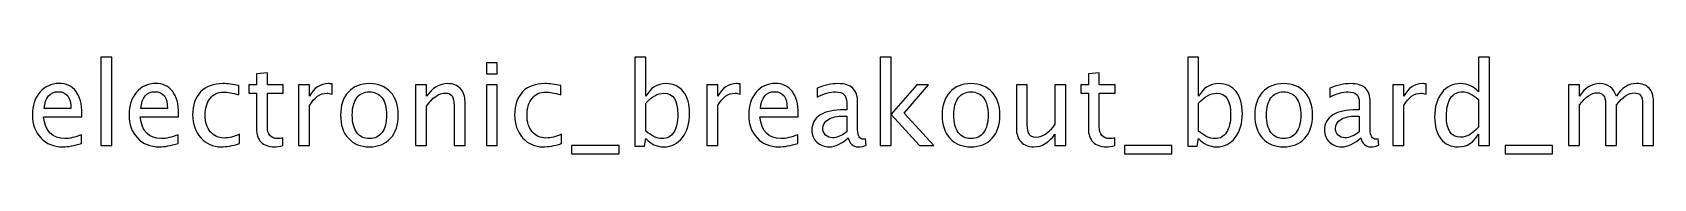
# Model space of a CAD drawing. Header units: centimetres. Extents: x -55 to 43, y -73 to 74.
# Drawn here: x -35.89 to -17.86, y 2.55 to 3.62 of the extents above; entities that cross this region are included whole.
import ezdxf

# ---------------------------------------------------------------- set-up
doc = ezdxf.new("R2010")
doc.units = ezdxf.units.CM
doc.header["$MEASUREMENT"] = 0
doc.layers.add('Layer 1', color=7, linetype='Continuous')

msp = doc.modelspace()

# ---------------------------------------------------------------- linework, layer by layer
at = {"layer": 'Layer 1'}
for points, knots in [([(-35.13189, 2.63997), (-35.13189, 2.63997), (-35.13189, 3.61914), (-35.13189, 3.61914), (-35.13189, 3.61914), (-35.13189, 3.61914), (-35.00997, 3.61914), (-35.00997, 3.61914), (-35.00997, 3.61914), (-35.00997, 3.61914), (-35.00997, 2.63997), (-35.00997, 2.63997), (-35.00997, 2.63997), (-35.00997, 2.63997), (-35.13189, 2.63997), (-35.13189, 2.63997)], [0, 0, 0, 0, 0.2, 0.2, 0.2, 0.2, 0.4, 0.4, 0.4, 0.4, 0.6, 0.6, 0.6, 0.6, 1, 1, 1, 1]), ([(-29.19126, 2.63235), (-29.19126, 2.63235), (-29.19126, 3.61914), (-29.19126, 3.61914), (-29.19126, 3.61914), (-29.19126, 3.61914), (-29.06934, 3.61914), (-29.06934, 3.61914), (-29.06934, 3.61914), (-29.06934, 3.61914), (-29.06934, 3.18586), (-29.06934, 3.18586), (-29.06934, 3.18586), (-29.01939, 3.28005), (-28.94424, 3.32704), (-28.84413, 3.32704), (-28.84413, 3.32704), (-28.76306, 3.32704), (-28.69935, 3.29762), (-28.65278, 3.23856), (-28.65278, 3.23856), (-28.60621, 3.17951), (-28.58293, 3.09886), (-28.58293, 2.99663), (-28.58293, 2.99663), (-28.58293, 2.88529), (-28.60939, 2.79533), (-28.66209, 2.72718), (-28.66209, 2.72718), (-28.7148, 2.65881), (-28.78422, 2.62473), (-28.87016, 2.62473), (-28.87016, 2.62473), (-28.94996, 2.62473), (-29.01642, 2.65521), (-29.06934, 2.71638), (-29.06934, 2.71638), (-29.06934, 2.71638), (-29.08416, 2.63235), (-29.08416, 2.63235), (-29.08416, 2.63235), (-29.08416, 2.63235), (-29.19126, 2.63235), (-29.19126, 2.63235)], [0, 0, 0, 0, 0.08333333, 0.08333333, 0.08333333, 0.08333333, 0.16666667, 0.16666667, 0.16666667, 0.16666667, 0.25, 0.25, 0.25, 0.25, 0.33333333, 0.33333333, 0.33333333, 0.33333333, 0.41666667, 0.41666667, 0.41666667, 0.41666667, 0.5, 0.5, 0.5, 0.5, 0.58333333, 0.58333333, 0.58333333, 0.58333333, 0.66666667, 0.66666667, 0.66666667, 0.66666667, 0.75, 0.75, 0.75, 0.75, 0.83333333, 0.83333333, 0.83333333, 0.83333333, 1, 1, 1, 1]), ([(-26.46352, 2.63997), (-26.46352, 2.63997), (-26.46352, 3.61914), (-26.46352, 3.61914), (-26.46352, 3.61914), (-26.46352, 3.61914), (-26.3416, 3.61914), (-26.3416, 3.61914), (-26.3416, 3.61914), (-26.3416, 3.61914), (-26.3416, 2.98647), (-26.3416, 2.98647), (-26.3416, 2.98647), (-26.3416, 2.98647), (-26.05585, 3.31307), (-26.05585, 3.31307), (-26.05585, 3.31307), (-26.05585, 3.31307), (-25.92419, 3.31307), (-25.92419, 3.31307), (-25.92419, 3.31307), (-25.92419, 3.31307), (-26.19724, 2.99896), (-26.19724, 2.99896), (-26.19724, 2.99896), (-26.19724, 2.99896), (-25.86704, 2.63997), (-25.86704, 2.63997), (-25.86704, 2.63997), (-25.86704, 2.63997), (-26.0241, 2.63997), (-26.0241, 2.63997), (-26.0241, 2.63997), (-26.0241, 2.63997), (-26.3416, 2.9852), (-26.3416, 2.9852), (-26.3416, 2.9852), (-26.3416, 2.9852), (-26.3416, 2.63997), (-26.3416, 2.63997), (-26.3416, 2.63997), (-26.3416, 2.63997), (-26.46352, 2.63997), (-26.46352, 2.63997)], [0, 0, 0, 0, 0.08333333, 0.08333333, 0.08333333, 0.08333333, 0.16666667, 0.16666667, 0.16666667, 0.16666667, 0.25, 0.25, 0.25, 0.25, 0.33333333, 0.33333333, 0.33333333, 0.33333333, 0.41666667, 0.41666667, 0.41666667, 0.41666667, 0.5, 0.5, 0.5, 0.5, 0.58333333, 0.58333333, 0.58333333, 0.58333333, 0.66666667, 0.66666667, 0.66666667, 0.66666667, 0.75, 0.75, 0.75, 0.75, 0.83333333, 0.83333333, 0.83333333, 0.83333333, 1, 1, 1, 1]), ([(-23.04277, 2.63235), (-23.04277, 2.63235), (-23.04277, 3.61914), (-23.04277, 3.61914), (-23.04277, 3.61914), (-23.04277, 3.61914), (-22.92085, 3.61914), (-22.92085, 3.61914), (-22.92085, 3.61914), (-22.92085, 3.61914), (-22.92085, 3.18586), (-22.92085, 3.18586), (-22.92085, 3.18586), (-22.8709, 3.28005), (-22.79575, 3.32704), (-22.69564, 3.32704), (-22.69564, 3.32704), (-22.61457, 3.32704), (-22.55086, 3.29762), (-22.50429, 3.23856), (-22.50429, 3.23856), (-22.45772, 3.17951), (-22.43444, 3.09886), (-22.43444, 2.99663), (-22.43444, 2.99663), (-22.43444, 2.88529), (-22.4609, 2.79533), (-22.5136, 2.72718), (-22.5136, 2.72718), (-22.56631, 2.65881), (-22.63573, 2.62473), (-22.72167, 2.62473), (-22.72167, 2.62473), (-22.80147, 2.62473), (-22.86793, 2.65521), (-22.92085, 2.71638), (-22.92085, 2.71638), (-22.92085, 2.71638), (-22.93567, 2.63235), (-22.93567, 2.63235), (-22.93567, 2.63235), (-22.93567, 2.63235), (-23.04277, 2.63235), (-23.04277, 2.63235)], [0, 0, 0, 0, 0.08333333, 0.08333333, 0.08333333, 0.08333333, 0.16666667, 0.16666667, 0.16666667, 0.16666667, 0.25, 0.25, 0.25, 0.25, 0.33333333, 0.33333333, 0.33333333, 0.33333333, 0.41666667, 0.41666667, 0.41666667, 0.41666667, 0.5, 0.5, 0.5, 0.5, 0.58333333, 0.58333333, 0.58333333, 0.58333333, 0.66666667, 0.66666667, 0.66666667, 0.66666667, 0.75, 0.75, 0.75, 0.75, 0.83333333, 0.83333333, 0.83333333, 0.83333333, 1, 1, 1, 1]), ([(-19.80936, 2.63997), (-19.80936, 2.63997), (-19.80936, 2.76634), (-19.80936, 2.76634), (-19.80936, 2.76634), (-19.8591, 2.67193), (-19.93403, 2.62473), (-20.03415, 2.62473), (-20.03415, 2.62473), (-20.11543, 2.62473), (-20.17935, 2.65415), (-20.22592, 2.71321), (-20.22592, 2.71321), (-20.27249, 2.77226), (-20.29577, 2.85291), (-20.29577, 2.95514), (-20.29577, 2.95514), (-20.29577, 3.0669), (-20.26931, 3.15686), (-20.21661, 3.22502), (-20.21661, 3.22502), (-20.16369, 3.29296), (-20.09426, 3.32704), (-20.00811, 3.32704), (-20.00811, 3.32704), (-19.92832, 3.32704), (-19.86185, 3.29656), (-19.80936, 3.23539), (-19.80936, 3.23539), (-19.80936, 3.23539), (-19.80936, 3.61914), (-19.80936, 3.61914), (-19.80936, 3.61914), (-19.80936, 3.61914), (-19.68744, 3.61914), (-19.68744, 3.61914), (-19.68744, 3.61914), (-19.68744, 3.61914), (-19.68744, 2.63997), (-19.68744, 2.63997), (-19.68744, 2.63997), (-19.68744, 2.63997), (-19.80936, 2.63997), (-19.80936, 2.63997)], [0, 0, 0, 0, 0.08333333, 0.08333333, 0.08333333, 0.08333333, 0.16666667, 0.16666667, 0.16666667, 0.16666667, 0.25, 0.25, 0.25, 0.25, 0.33333333, 0.33333333, 0.33333333, 0.33333333, 0.41666667, 0.41666667, 0.41666667, 0.41666667, 0.5, 0.5, 0.5, 0.5, 0.58333333, 0.58333333, 0.58333333, 0.58333333, 0.66666667, 0.66666667, 0.66666667, 0.66666667, 0.75, 0.75, 0.75, 0.75, 0.83333333, 0.83333333, 0.83333333, 0.83333333, 1, 1, 1, 1]), ([(-33.10582, 2.64018), (-33.1435, 2.62981), (-33.1763, 2.62473), (-33.20403, 2.62473), (-33.20403, 2.62473), (-33.26626, 2.62473), (-33.31473, 2.64251), (-33.34945, 2.67807), (-33.34945, 2.67807), (-33.38437, 2.71363), (-33.40173, 2.76295), (-33.40173, 2.82624), (-33.40173, 2.82624), (-33.40173, 2.82624), (-33.40173, 3.22163), (-33.40173, 3.22163), (-33.40173, 3.22163), (-33.40173, 3.22163), (-33.48597, 3.22163), (-33.48597, 3.22163), (-33.48597, 3.22163), (-33.48597, 3.22163), (-33.48597, 3.31307), (-33.48597, 3.31307), (-33.48597, 3.31307), (-33.48597, 3.31307), (-33.40173, 3.31307), (-33.40173, 3.31307), (-33.40173, 3.31307), (-33.40173, 3.31307), (-33.40173, 3.43478), (-33.40173, 3.43478), (-33.40173, 3.43478), (-33.40173, 3.43478), (-33.27981, 3.44642), (-33.27981, 3.44642), (-33.27981, 3.44642), (-33.27981, 3.44642), (-33.27981, 3.31307), (-33.27981, 3.31307), (-33.27981, 3.31307), (-33.27981, 3.31307), (-33.10328, 3.31307), (-33.10328, 3.31307), (-33.10328, 3.31307), (-33.10328, 3.31307), (-33.10328, 3.22163), (-33.10328, 3.22163), (-33.10328, 3.22163), (-33.10328, 3.22163), (-33.27981, 3.22163), (-33.27981, 3.22163), (-33.27981, 3.22163), (-33.27981, 3.22163), (-33.27981, 2.84825), (-33.27981, 2.84825), (-33.27981, 2.84825), (-33.27981, 2.7602), (-33.2415, 2.71617), (-33.16509, 2.71617), (-33.16509, 2.71617), (-33.14879, 2.71617), (-33.1291, 2.71892), (-33.10582, 2.72421), (-33.10582, 2.72421), (-33.10582, 2.72421), (-33.10582, 2.64018), (-33.10582, 2.64018)], [0, 0, 0, 0, 0.05555556, 0.05555556, 0.05555556, 0.05555556, 0.11111111, 0.11111111, 0.11111111, 0.11111111, 0.16666667, 0.16666667, 0.16666667, 0.16666667, 0.22222222, 0.22222222, 0.22222222, 0.22222222, 0.27777778, 0.27777778, 0.27777778, 0.27777778, 0.33333333, 0.33333333, 0.33333333, 0.33333333, 0.38888889, 0.38888889, 0.38888889, 0.38888889, 0.44444444, 0.44444444, 0.44444444, 0.44444444, 0.5, 0.5, 0.5, 0.5, 0.55555556, 0.55555556, 0.55555556, 0.55555556, 0.61111111, 0.61111111, 0.61111111, 0.61111111, 0.66666667, 0.66666667, 0.66666667, 0.66666667, 0.72222222, 0.72222222, 0.72222222, 0.72222222, 0.77777778, 0.77777778, 0.77777778, 0.77777778, 0.83333333, 0.83333333, 0.83333333, 0.83333333, 0.88888889, 0.88888889, 0.88888889, 0.88888889, 1, 1, 1, 1]), ([(-30.84374, 3.43626), (-30.84374, 3.43626), (-30.84374, 3.55818), (-30.84374, 3.55818), (-30.84374, 3.55818), (-30.84374, 3.55818), (-30.72182, 3.55818), (-30.72182, 3.55818), (-30.72182, 3.55818), (-30.72182, 3.55818), (-30.72182, 3.43626), (-30.72182, 3.43626), (-30.72182, 3.43626), (-30.72182, 3.43626), (-30.84374, 3.43626), (-30.84374, 3.43626)], [0, 0, 0, 0, 0.2, 0.2, 0.2, 0.2, 0.4, 0.4, 0.4, 0.4, 0.6, 0.6, 0.6, 0.6, 1, 1, 1, 1]), ([(-23.85176, 2.64018), (-23.88944, 2.62981), (-23.92224, 2.62473), (-23.94997, 2.62473), (-23.94997, 2.62473), (-24.0122, 2.62473), (-24.06067, 2.64251), (-24.09539, 2.67807), (-24.09539, 2.67807), (-24.13031, 2.71363), (-24.14767, 2.76295), (-24.14767, 2.82624), (-24.14767, 2.82624), (-24.14767, 2.82624), (-24.14767, 3.22163), (-24.14767, 3.22163), (-24.14767, 3.22163), (-24.14767, 3.22163), (-24.23191, 3.22163), (-24.23191, 3.22163), (-24.23191, 3.22163), (-24.23191, 3.22163), (-24.23191, 3.31307), (-24.23191, 3.31307), (-24.23191, 3.31307), (-24.23191, 3.31307), (-24.14767, 3.31307), (-24.14767, 3.31307), (-24.14767, 3.31307), (-24.14767, 3.31307), (-24.14767, 3.43478), (-24.14767, 3.43478), (-24.14767, 3.43478), (-24.14767, 3.43478), (-24.02575, 3.44642), (-24.02575, 3.44642), (-24.02575, 3.44642), (-24.02575, 3.44642), (-24.02575, 3.31307), (-24.02575, 3.31307), (-24.02575, 3.31307), (-24.02575, 3.31307), (-23.84922, 3.31307), (-23.84922, 3.31307), (-23.84922, 3.31307), (-23.84922, 3.31307), (-23.84922, 3.22163), (-23.84922, 3.22163), (-23.84922, 3.22163), (-23.84922, 3.22163), (-24.02575, 3.22163), (-24.02575, 3.22163), (-24.02575, 3.22163), (-24.02575, 3.22163), (-24.02575, 2.84825), (-24.02575, 2.84825), (-24.02575, 2.84825), (-24.02575, 2.7602), (-23.98744, 2.71617), (-23.91103, 2.71617), (-23.91103, 2.71617), (-23.89473, 2.71617), (-23.87504, 2.71892), (-23.85176, 2.72421), (-23.85176, 2.72421), (-23.85176, 2.72421), (-23.85176, 2.64018), (-23.85176, 2.64018)], [0, 0, 0, 0, 0.05555556, 0.05555556, 0.05555556, 0.05555556, 0.11111111, 0.11111111, 0.11111111, 0.11111111, 0.16666667, 0.16666667, 0.16666667, 0.16666667, 0.22222222, 0.22222222, 0.22222222, 0.22222222, 0.27777778, 0.27777778, 0.27777778, 0.27777778, 0.33333333, 0.33333333, 0.33333333, 0.33333333, 0.38888889, 0.38888889, 0.38888889, 0.38888889, 0.44444444, 0.44444444, 0.44444444, 0.44444444, 0.5, 0.5, 0.5, 0.5, 0.55555556, 0.55555556, 0.55555556, 0.55555556, 0.61111111, 0.61111111, 0.61111111, 0.61111111, 0.66666667, 0.66666667, 0.66666667, 0.66666667, 0.72222222, 0.72222222, 0.72222222, 0.72222222, 0.77777778, 0.77777778, 0.77777778, 0.77777778, 0.83333333, 0.83333333, 0.83333333, 0.83333333, 0.88888889, 0.88888889, 0.88888889, 0.88888889, 1, 1, 1, 1]), ([(-35.34546, 2.66156), (-35.42737, 2.63701), (-35.49744, 2.62473), (-35.55586, 2.62473), (-35.55586, 2.62473), (-35.65555, 2.62473), (-35.73662, 2.65775), (-35.79906, 2.72358), (-35.79906, 2.72358), (-35.8615, 2.78941), (-35.89283, 2.87471), (-35.89283, 2.9797), (-35.89283, 2.9797), (-35.89283, 3.08151), (-35.86531, 3.16512), (-35.81007, 3.23052), (-35.81007, 3.23052), (-35.75482, 3.29571), (-35.68413, 3.32831), (-35.59798, 3.32831), (-35.59798, 3.32831), (-35.51649, 3.32831), (-35.45341, 3.29931), (-35.40896, 3.24132), (-35.40896, 3.24132), (-35.36451, 3.18332), (-35.34228, 3.10119), (-35.34228, 2.99472), (-35.34228, 2.99472), (-35.34228, 2.99472), (-35.34292, 2.95747), (-35.34292, 2.95747), (-35.34292, 2.95747), (-35.34292, 2.95747), (-35.76837, 2.95747), (-35.76837, 2.95747), (-35.76837, 2.95747), (-35.75059, 2.7966), (-35.67206, 2.71617), (-35.533, 2.71617), (-35.533, 2.71617), (-35.48198, 2.71617), (-35.41954, 2.73056), (-35.34546, 2.75935), (-35.34546, 2.75935), (-35.34546, 2.75935), (-35.34546, 2.66156), (-35.34546, 2.66156)], [0, 0, 0, 0, 0.07692308, 0.07692308, 0.07692308, 0.07692308, 0.15384615, 0.15384615, 0.15384615, 0.15384615, 0.23076923, 0.23076923, 0.23076923, 0.23076923, 0.30769231, 0.30769231, 0.30769231, 0.30769231, 0.38461538, 0.38461538, 0.38461538, 0.38461538, 0.46153846, 0.46153846, 0.46153846, 0.46153846, 0.53846154, 0.53846154, 0.53846154, 0.53846154, 0.61538462, 0.61538462, 0.61538462, 0.61538462, 0.69230769, 0.69230769, 0.69230769, 0.69230769, 0.76923077, 0.76923077, 0.76923077, 0.76923077, 0.84615385, 0.84615385, 0.84615385, 0.84615385, 1, 1, 1, 1]), ([(-34.27083, 2.66156), (-34.35274, 2.63701), (-34.42281, 2.62473), (-34.48123, 2.62473), (-34.48123, 2.62473), (-34.58092, 2.62473), (-34.66199, 2.65775), (-34.72443, 2.72358), (-34.72443, 2.72358), (-34.78687, 2.78941), (-34.8182, 2.87471), (-34.8182, 2.9797), (-34.8182, 2.9797), (-34.8182, 3.08151), (-34.79068, 3.16512), (-34.73544, 3.23052), (-34.73544, 3.23052), (-34.68019, 3.29571), (-34.6095, 3.32831), (-34.52335, 3.32831), (-34.52335, 3.32831), (-34.44186, 3.32831), (-34.37878, 3.29931), (-34.33433, 3.24132), (-34.33433, 3.24132), (-34.28988, 3.18332), (-34.26765, 3.10119), (-34.26765, 2.99472), (-34.26765, 2.99472), (-34.26765, 2.99472), (-34.26829, 2.95747), (-34.26829, 2.95747), (-34.26829, 2.95747), (-34.26829, 2.95747), (-34.69374, 2.95747), (-34.69374, 2.95747), (-34.69374, 2.95747), (-34.67596, 2.7966), (-34.59743, 2.71617), (-34.45837, 2.71617), (-34.45837, 2.71617), (-34.40735, 2.71617), (-34.34491, 2.73056), (-34.27083, 2.75935), (-34.27083, 2.75935), (-34.27083, 2.75935), (-34.27083, 2.66156), (-34.27083, 2.66156)], [0, 0, 0, 0, 0.07692308, 0.07692308, 0.07692308, 0.07692308, 0.15384615, 0.15384615, 0.15384615, 0.15384615, 0.23076923, 0.23076923, 0.23076923, 0.23076923, 0.30769231, 0.30769231, 0.30769231, 0.30769231, 0.38461538, 0.38461538, 0.38461538, 0.38461538, 0.46153846, 0.46153846, 0.46153846, 0.46153846, 0.53846154, 0.53846154, 0.53846154, 0.53846154, 0.61538462, 0.61538462, 0.61538462, 0.61538462, 0.69230769, 0.69230769, 0.69230769, 0.69230769, 0.76923077, 0.76923077, 0.76923077, 0.76923077, 0.84615385, 0.84615385, 0.84615385, 0.84615385, 1, 1, 1, 1]), ([(-33.5899, 2.66029), (-33.66885, 2.63658), (-33.73701, 2.62473), (-33.79437, 2.62473), (-33.79437, 2.62473), (-33.88539, 2.62473), (-33.96074, 2.65839), (-34.02064, 2.72548), (-34.02064, 2.72548), (-34.08054, 2.79279), (-34.1106, 2.87767), (-34.1106, 2.97991), (-34.1106, 2.97991), (-34.1106, 3.08913), (-34.08097, 3.17443), (-34.0217, 3.23539), (-34.0217, 3.23539), (-33.96243, 3.29656), (-33.87967, 3.32704), (-33.77341, 3.32704), (-33.77341, 3.32704), (-33.72113, 3.32704), (-33.66229, 3.31984), (-33.59752, 3.30545), (-33.59752, 3.30545), (-33.59752, 3.30545), (-33.59752, 3.20258), (-33.59752, 3.20258), (-33.59752, 3.20258), (-33.66631, 3.2229), (-33.7224, 3.23306), (-33.76558, 3.23306), (-33.76558, 3.23306), (-33.82824, 3.23306), (-33.8784, 3.20957), (-33.91587, 3.16279), (-33.91587, 3.16279), (-33.95333, 3.11601), (-33.97217, 3.05357), (-33.97217, 2.97567), (-33.97217, 2.97567), (-33.97217, 2.90011), (-33.9527, 2.83915), (-33.91396, 2.79237), (-33.91396, 2.79237), (-33.87523, 2.7458), (-33.82464, 2.72252), (-33.76177, 2.72252), (-33.76177, 2.72252), (-33.7061, 2.72252), (-33.64895, 2.73691), (-33.5899, 2.7657), (-33.5899, 2.7657), (-33.5899, 2.7657), (-33.5899, 2.66029), (-33.5899, 2.66029)], [0, 0, 0, 0, 0.06666667, 0.06666667, 0.06666667, 0.06666667, 0.13333333, 0.13333333, 0.13333333, 0.13333333, 0.2, 0.2, 0.2, 0.2, 0.26666667, 0.26666667, 0.26666667, 0.26666667, 0.33333333, 0.33333333, 0.33333333, 0.33333333, 0.4, 0.4, 0.4, 0.4, 0.46666667, 0.46666667, 0.46666667, 0.46666667, 0.53333333, 0.53333333, 0.53333333, 0.53333333, 0.6, 0.6, 0.6, 0.6, 0.66666667, 0.66666667, 0.66666667, 0.66666667, 0.73333333, 0.73333333, 0.73333333, 0.73333333, 0.8, 0.8, 0.8, 0.8, 0.86666667, 0.86666667, 0.86666667, 0.86666667, 1, 1, 1, 1]), ([(-32.93183, 2.63997), (-32.93183, 2.63997), (-32.93183, 3.31307), (-32.93183, 3.31307), (-32.93183, 3.31307), (-32.93183, 3.31307), (-32.80991, 3.31307), (-32.80991, 3.31307), (-32.80991, 3.31307), (-32.80991, 3.31307), (-32.80991, 3.18586), (-32.80991, 3.18586), (-32.80991, 3.18586), (-32.76144, 3.28005), (-32.69116, 3.32704), (-32.59888, 3.32704), (-32.59888, 3.32704), (-32.58639, 3.32704), (-32.57327, 3.32598), (-32.55972, 3.32387), (-32.55972, 3.32387), (-32.55972, 3.32387), (-32.55972, 3.20978), (-32.55972, 3.20978), (-32.55972, 3.20978), (-32.58089, 3.21676), (-32.59951, 3.22036), (-32.6156, 3.22036), (-32.6156, 3.22036), (-32.69307, 3.22036), (-32.75784, 3.17464), (-32.80991, 3.08299), (-32.80991, 3.08299), (-32.80991, 3.08299), (-32.80991, 2.63997), (-32.80991, 2.63997), (-32.80991, 2.63997), (-32.80991, 2.63997), (-32.93183, 2.63997), (-32.93183, 2.63997)], [0, 0, 0, 0, 0.09090909, 0.09090909, 0.09090909, 0.09090909, 0.18181818, 0.18181818, 0.18181818, 0.18181818, 0.27272727, 0.27272727, 0.27272727, 0.27272727, 0.36363636, 0.36363636, 0.36363636, 0.36363636, 0.45454545, 0.45454545, 0.45454545, 0.45454545, 0.54545455, 0.54545455, 0.54545455, 0.54545455, 0.63636364, 0.63636364, 0.63636364, 0.63636364, 0.72727273, 0.72727273, 0.72727273, 0.72727273, 0.81818182, 0.81818182, 0.81818182, 0.81818182, 1, 1, 1, 1]), ([(-32.14422, 2.62473), (-32.24307, 2.62473), (-32.32138, 2.65627), (-32.37896, 2.71935), (-32.37896, 2.71935), (-32.43674, 2.78242), (-32.46553, 2.86815), (-32.46553, 2.97631), (-32.46553, 2.97631), (-32.46553, 3.08426), (-32.43674, 3.16977), (-32.37896, 3.23264), (-32.37896, 3.23264), (-32.32138, 3.2955), (-32.24307, 3.32704), (-32.14422, 3.32704), (-32.14422, 3.32704), (-32.04537, 3.32704), (-31.96705, 3.2955), (-31.90948, 3.23264), (-31.90948, 3.23264), (-31.8517, 3.16977), (-31.82291, 3.08426), (-31.82291, 2.97631), (-31.82291, 2.97631), (-31.82291, 2.86815), (-31.8517, 2.78242), (-31.90948, 2.71935), (-31.90948, 2.71935), (-31.96705, 2.65627), (-32.04537, 2.62473), (-32.14422, 2.62473)], [0, 0, 0, 0, 0.11111111, 0.11111111, 0.11111111, 0.11111111, 0.22222222, 0.22222222, 0.22222222, 0.22222222, 0.33333333, 0.33333333, 0.33333333, 0.33333333, 0.44444444, 0.44444444, 0.44444444, 0.44444444, 0.55555556, 0.55555556, 0.55555556, 0.55555556, 0.66666667, 0.66666667, 0.66666667, 0.66666667, 0.77777778, 0.77777778, 0.77777778, 0.77777778, 1, 1, 1, 1]), ([(-31.63199, 2.63997), (-31.63199, 2.63997), (-31.63199, 3.31307), (-31.63199, 3.31307), (-31.63199, 3.31307), (-31.63199, 3.31307), (-31.51007, 3.31307), (-31.51007, 3.31307), (-31.51007, 3.31307), (-31.51007, 3.31307), (-31.51007, 3.18586), (-31.51007, 3.18586), (-31.51007, 3.18586), (-31.44551, 3.28005), (-31.36635, 3.32704), (-31.27279, 3.32704), (-31.27279, 3.32704), (-31.21395, 3.32704), (-31.16717, 3.30863), (-31.13267, 3.27158), (-31.13267, 3.27158), (-31.09817, 3.23475), (-31.08081, 3.18501), (-31.08081, 3.12278), (-31.08081, 3.12278), (-31.08081, 3.12278), (-31.08081, 2.63997), (-31.08081, 2.63997), (-31.08081, 2.63997), (-31.08081, 2.63997), (-31.20273, 2.63997), (-31.20273, 2.63997), (-31.20273, 2.63997), (-31.20273, 2.63997), (-31.20273, 3.08299), (-31.20273, 3.08299), (-31.20273, 3.08299), (-31.20273, 3.13294), (-31.21014, 3.1685), (-31.22474, 3.18967), (-31.22474, 3.18967), (-31.23956, 3.21105), (-31.2639, 3.22163), (-31.29798, 3.22163), (-31.29798, 3.22163), (-31.37291, 3.22163), (-31.44361, 3.17274), (-31.51007, 3.07495), (-31.51007, 3.07495), (-31.51007, 3.07495), (-31.51007, 2.63997), (-31.51007, 2.63997), (-31.51007, 2.63997), (-31.51007, 2.63997), (-31.63199, 2.63997), (-31.63199, 2.63997)], [0, 0, 0, 0, 0.06666667, 0.06666667, 0.06666667, 0.06666667, 0.13333333, 0.13333333, 0.13333333, 0.13333333, 0.2, 0.2, 0.2, 0.2, 0.26666667, 0.26666667, 0.26666667, 0.26666667, 0.33333333, 0.33333333, 0.33333333, 0.33333333, 0.4, 0.4, 0.4, 0.4, 0.46666667, 0.46666667, 0.46666667, 0.46666667, 0.53333333, 0.53333333, 0.53333333, 0.53333333, 0.6, 0.6, 0.6, 0.6, 0.66666667, 0.66666667, 0.66666667, 0.66666667, 0.73333333, 0.73333333, 0.73333333, 0.73333333, 0.8, 0.8, 0.8, 0.8, 0.86666667, 0.86666667, 0.86666667, 0.86666667, 1, 1, 1, 1]), ([(-30.84374, 2.63997), (-30.84374, 2.63997), (-30.84374, 3.31307), (-30.84374, 3.31307), (-30.84374, 3.31307), (-30.84374, 3.31307), (-30.72182, 3.31307), (-30.72182, 3.31307), (-30.72182, 3.31307), (-30.72182, 3.31307), (-30.72182, 2.63997), (-30.72182, 2.63997), (-30.72182, 2.63997), (-30.72182, 2.63997), (-30.84374, 2.63997), (-30.84374, 2.63997)], [0, 0, 0, 0, 0.2, 0.2, 0.2, 0.2, 0.4, 0.4, 0.4, 0.4, 0.6, 0.6, 0.6, 0.6, 1, 1, 1, 1]), ([(-30.00935, 2.66029), (-30.0883, 2.63658), (-30.15646, 2.62473), (-30.21382, 2.62473), (-30.21382, 2.62473), (-30.30484, 2.62473), (-30.38019, 2.65839), (-30.44009, 2.72548), (-30.44009, 2.72548), (-30.49999, 2.79279), (-30.53005, 2.87767), (-30.53005, 2.97991), (-30.53005, 2.97991), (-30.53005, 3.08913), (-30.50042, 3.17443), (-30.44115, 3.23539), (-30.44115, 3.23539), (-30.38188, 3.29656), (-30.29912, 3.32704), (-30.19286, 3.32704), (-30.19286, 3.32704), (-30.14058, 3.32704), (-30.08174, 3.31984), (-30.01697, 3.30545), (-30.01697, 3.30545), (-30.01697, 3.30545), (-30.01697, 3.20258), (-30.01697, 3.20258), (-30.01697, 3.20258), (-30.08576, 3.2229), (-30.14185, 3.23306), (-30.18503, 3.23306), (-30.18503, 3.23306), (-30.24769, 3.23306), (-30.29785, 3.20957), (-30.33532, 3.16279), (-30.33532, 3.16279), (-30.37278, 3.11601), (-30.39162, 3.05357), (-30.39162, 2.97567), (-30.39162, 2.97567), (-30.39162, 2.90011), (-30.37215, 2.83915), (-30.33341, 2.79237), (-30.33341, 2.79237), (-30.29468, 2.7458), (-30.24409, 2.72252), (-30.18122, 2.72252), (-30.18122, 2.72252), (-30.12555, 2.72252), (-30.0684, 2.73691), (-30.00935, 2.7657), (-30.00935, 2.7657), (-30.00935, 2.7657), (-30.00935, 2.66029), (-30.00935, 2.66029)], [0, 0, 0, 0, 0.06666667, 0.06666667, 0.06666667, 0.06666667, 0.13333333, 0.13333333, 0.13333333, 0.13333333, 0.2, 0.2, 0.2, 0.2, 0.26666667, 0.26666667, 0.26666667, 0.26666667, 0.33333333, 0.33333333, 0.33333333, 0.33333333, 0.4, 0.4, 0.4, 0.4, 0.46666667, 0.46666667, 0.46666667, 0.46666667, 0.53333333, 0.53333333, 0.53333333, 0.53333333, 0.6, 0.6, 0.6, 0.6, 0.66666667, 0.66666667, 0.66666667, 0.66666667, 0.73333333, 0.73333333, 0.73333333, 0.73333333, 0.8, 0.8, 0.8, 0.8, 0.86666667, 0.86666667, 0.86666667, 0.86666667, 1, 1, 1, 1]), ([(-28.39201, 2.63997), (-28.39201, 2.63997), (-28.39201, 3.31307), (-28.39201, 3.31307), (-28.39201, 3.31307), (-28.39201, 3.31307), (-28.27009, 3.31307), (-28.27009, 3.31307), (-28.27009, 3.31307), (-28.27009, 3.31307), (-28.27009, 3.18586), (-28.27009, 3.18586), (-28.27009, 3.18586), (-28.22162, 3.28005), (-28.15134, 3.32704), (-28.05906, 3.32704), (-28.05906, 3.32704), (-28.04657, 3.32704), (-28.03345, 3.32598), (-28.0199, 3.32387), (-28.0199, 3.32387), (-28.0199, 3.32387), (-28.0199, 3.20978), (-28.0199, 3.20978), (-28.0199, 3.20978), (-28.04107, 3.21676), (-28.05969, 3.22036), (-28.07578, 3.22036), (-28.07578, 3.22036), (-28.15325, 3.22036), (-28.21802, 3.17464), (-28.27009, 3.08299), (-28.27009, 3.08299), (-28.27009, 3.08299), (-28.27009, 2.63997), (-28.27009, 2.63997), (-28.27009, 2.63997), (-28.27009, 2.63997), (-28.39201, 2.63997), (-28.39201, 2.63997)], [0, 0, 0, 0, 0.09090909, 0.09090909, 0.09090909, 0.09090909, 0.18181818, 0.18181818, 0.18181818, 0.18181818, 0.27272727, 0.27272727, 0.27272727, 0.27272727, 0.36363636, 0.36363636, 0.36363636, 0.36363636, 0.45454545, 0.45454545, 0.45454545, 0.45454545, 0.54545455, 0.54545455, 0.54545455, 0.54545455, 0.63636364, 0.63636364, 0.63636364, 0.63636364, 0.72727273, 0.72727273, 0.72727273, 0.72727273, 0.81818182, 0.81818182, 0.81818182, 0.81818182, 1, 1, 1, 1]), ([(-27.37834, 2.66156), (-27.46025, 2.63701), (-27.53032, 2.62473), (-27.58874, 2.62473), (-27.58874, 2.62473), (-27.68843, 2.62473), (-27.7695, 2.65775), (-27.83194, 2.72358), (-27.83194, 2.72358), (-27.89438, 2.78941), (-27.92571, 2.87471), (-27.92571, 2.9797), (-27.92571, 2.9797), (-27.92571, 3.08151), (-27.89819, 3.16512), (-27.84295, 3.23052), (-27.84295, 3.23052), (-27.7877, 3.29571), (-27.71701, 3.32831), (-27.63086, 3.32831), (-27.63086, 3.32831), (-27.54937, 3.32831), (-27.48629, 3.29931), (-27.44184, 3.24132), (-27.44184, 3.24132), (-27.39739, 3.18332), (-27.37516, 3.10119), (-27.37516, 2.99472), (-27.37516, 2.99472), (-27.37516, 2.99472), (-27.3758, 2.95747), (-27.3758, 2.95747), (-27.3758, 2.95747), (-27.3758, 2.95747), (-27.80125, 2.95747), (-27.80125, 2.95747), (-27.80125, 2.95747), (-27.78347, 2.7966), (-27.70494, 2.71617), (-27.56588, 2.71617), (-27.56588, 2.71617), (-27.51486, 2.71617), (-27.45242, 2.73056), (-27.37834, 2.75935), (-27.37834, 2.75935), (-27.37834, 2.75935), (-27.37834, 2.66156), (-27.37834, 2.66156)], [0, 0, 0, 0, 0.07692308, 0.07692308, 0.07692308, 0.07692308, 0.15384615, 0.15384615, 0.15384615, 0.15384615, 0.23076923, 0.23076923, 0.23076923, 0.23076923, 0.30769231, 0.30769231, 0.30769231, 0.30769231, 0.38461538, 0.38461538, 0.38461538, 0.38461538, 0.46153846, 0.46153846, 0.46153846, 0.46153846, 0.53846154, 0.53846154, 0.53846154, 0.53846154, 0.61538462, 0.61538462, 0.61538462, 0.61538462, 0.69230769, 0.69230769, 0.69230769, 0.69230769, 0.76923077, 0.76923077, 0.76923077, 0.76923077, 0.84615385, 0.84615385, 0.84615385, 0.84615385, 1, 1, 1, 1]), ([(-26.81785, 2.7257), (-26.89108, 2.65839), (-26.96157, 2.62473), (-27.0293, 2.62473), (-27.0293, 2.62473), (-27.08497, 2.62473), (-27.13133, 2.64209), (-27.16794, 2.67701), (-27.16794, 2.67701), (-27.20477, 2.71194), (-27.22319, 2.75596), (-27.22319, 2.80909), (-27.22319, 2.80909), (-27.22319, 2.88254), (-27.19229, 2.93906), (-27.13048, 2.97843), (-27.13048, 2.97843), (-27.06867, 3.0178), (-26.97998, 3.03748), (-26.86441, 3.03748), (-26.86441, 3.03748), (-26.86441, 3.03748), (-26.83584, 3.03748), (-26.83584, 3.03748), (-26.83584, 3.03748), (-26.83584, 3.03748), (-26.83584, 3.11855), (-26.83584, 3.11855), (-26.83584, 3.11855), (-26.83584, 3.19665), (-26.87648, 3.2356), (-26.95797, 3.2356), (-26.95797, 3.2356), (-27.02105, 3.2356), (-27.09005, 3.2157), (-27.16477, 3.17591), (-27.16477, 3.17591), (-27.16477, 3.17591), (-27.16477, 3.27624), (-27.16477, 3.27624), (-27.16477, 3.27624), (-27.08264, 3.31011), (-27.00517, 3.32704), (-26.93257, 3.32704), (-26.93257, 3.32704), (-26.85785, 3.32704), (-26.80261, 3.31011), (-26.76726, 3.27603), (-26.76726, 3.27603), (-26.7317, 3.24195), (-26.71392, 3.18946), (-26.71392, 3.11855), (-26.71392, 3.11855), (-26.71392, 3.11855), (-26.71392, 2.81438), (-26.71392, 2.81438), (-26.71392, 2.81438), (-26.71392, 2.74475), (-26.69254, 2.70982), (-26.64957, 2.70982), (-26.64957, 2.70982), (-26.64428, 2.70982), (-26.63645, 2.71067), (-26.62608, 2.71236), (-26.62608, 2.71236), (-26.62608, 2.71236), (-26.6174, 2.64463), (-26.6174, 2.64463), (-26.6174, 2.64463), (-26.64513, 2.63129), (-26.67561, 2.62473), (-26.70905, 2.62473), (-26.70905, 2.62473), (-26.76599, 2.62473), (-26.80218, 2.65839), (-26.81785, 2.7257)], [0, 0, 0, 0, 0.05, 0.05, 0.05, 0.05, 0.1, 0.1, 0.1, 0.1, 0.15, 0.15, 0.15, 0.15, 0.2, 0.2, 0.2, 0.2, 0.25, 0.25, 0.25, 0.25, 0.3, 0.3, 0.3, 0.3, 0.35, 0.35, 0.35, 0.35, 0.4, 0.4, 0.4, 0.4, 0.45, 0.45, 0.45, 0.45, 0.5, 0.5, 0.5, 0.5, 0.55, 0.55, 0.55, 0.55, 0.6, 0.6, 0.6, 0.6, 0.65, 0.65, 0.65, 0.65, 0.7, 0.7, 0.7, 0.7, 0.75, 0.75, 0.75, 0.75, 0.8, 0.8, 0.8, 0.8, 0.85, 0.85, 0.85, 0.85, 0.9, 0.9, 0.9, 0.9, 1, 1, 1, 1]), ([(-25.45323, 2.62473), (-25.55208, 2.62473), (-25.63039, 2.65627), (-25.68797, 2.71935), (-25.68797, 2.71935), (-25.74575, 2.78242), (-25.77454, 2.86815), (-25.77454, 2.97631), (-25.77454, 2.97631), (-25.77454, 3.08426), (-25.74575, 3.16977), (-25.68797, 3.23264), (-25.68797, 3.23264), (-25.63039, 3.2955), (-25.55208, 3.32704), (-25.45323, 3.32704), (-25.45323, 3.32704), (-25.35438, 3.32704), (-25.27606, 3.2955), (-25.21849, 3.23264), (-25.21849, 3.23264), (-25.16071, 3.16977), (-25.13192, 3.08426), (-25.13192, 2.97631), (-25.13192, 2.97631), (-25.13192, 2.86815), (-25.16071, 2.78242), (-25.21849, 2.71935), (-25.21849, 2.71935), (-25.27606, 2.65627), (-25.35438, 2.62473), (-25.45323, 2.62473)], [0, 0, 0, 0, 0.11111111, 0.11111111, 0.11111111, 0.11111111, 0.22222222, 0.22222222, 0.22222222, 0.22222222, 0.33333333, 0.33333333, 0.33333333, 0.33333333, 0.44444444, 0.44444444, 0.44444444, 0.44444444, 0.55555556, 0.55555556, 0.55555556, 0.55555556, 0.66666667, 0.66666667, 0.66666667, 0.66666667, 0.77777778, 0.77777778, 0.77777778, 0.77777778, 1, 1, 1, 1]), ([(-24.51936, 2.63997), (-24.51936, 2.63997), (-24.51936, 2.76655), (-24.51936, 2.76655), (-24.51936, 2.76655), (-24.58434, 2.67193), (-24.66329, 2.62473), (-24.756, 2.62473), (-24.756, 2.62473), (-24.81485, 2.62473), (-24.86162, 2.64315), (-24.89634, 2.68019), (-24.89634, 2.68019), (-24.93126, 2.71723), (-24.94862, 2.76697), (-24.94862, 2.82984), (-24.94862, 2.82984), (-24.94862, 2.82984), (-24.94862, 3.31307), (-24.94862, 3.31307), (-24.94862, 3.31307), (-24.94862, 3.31307), (-24.8267, 3.31307), (-24.8267, 3.31307), (-24.8267, 3.31307), (-24.8267, 3.31307), (-24.8267, 2.86963), (-24.8267, 2.86963), (-24.8267, 2.86963), (-24.8267, 2.81904), (-24.81929, 2.78327), (-24.80469, 2.7621), (-24.80469, 2.7621), (-24.78987, 2.74072), (-24.76532, 2.73014), (-24.73081, 2.73014), (-24.73081, 2.73014), (-24.65631, 2.73014), (-24.58561, 2.77904), (-24.51936, 2.87704), (-24.51936, 2.87704), (-24.51936, 2.87704), (-24.51936, 3.31307), (-24.51936, 3.31307), (-24.51936, 3.31307), (-24.51936, 3.31307), (-24.39744, 3.31307), (-24.39744, 3.31307), (-24.39744, 3.31307), (-24.39744, 3.31307), (-24.39744, 2.63997), (-24.39744, 2.63997), (-24.39744, 2.63997), (-24.39744, 2.63997), (-24.51936, 2.63997), (-24.51936, 2.63997)], [0, 0, 0, 0, 0.06666667, 0.06666667, 0.06666667, 0.06666667, 0.13333333, 0.13333333, 0.13333333, 0.13333333, 0.2, 0.2, 0.2, 0.2, 0.26666667, 0.26666667, 0.26666667, 0.26666667, 0.33333333, 0.33333333, 0.33333333, 0.33333333, 0.4, 0.4, 0.4, 0.4, 0.46666667, 0.46666667, 0.46666667, 0.46666667, 0.53333333, 0.53333333, 0.53333333, 0.53333333, 0.6, 0.6, 0.6, 0.6, 0.66666667, 0.66666667, 0.66666667, 0.66666667, 0.73333333, 0.73333333, 0.73333333, 0.73333333, 0.8, 0.8, 0.8, 0.8, 0.86666667, 0.86666667, 0.86666667, 0.86666667, 1, 1, 1, 1]), ([(-21.97555, 2.62473), (-22.0744, 2.62473), (-22.15271, 2.65627), (-22.21029, 2.71935), (-22.21029, 2.71935), (-22.26807, 2.78242), (-22.29686, 2.86815), (-22.29686, 2.97631), (-22.29686, 2.97631), (-22.29686, 3.08426), (-22.26807, 3.16977), (-22.21029, 3.23264), (-22.21029, 3.23264), (-22.15271, 3.2955), (-22.0744, 3.32704), (-21.97555, 3.32704), (-21.97555, 3.32704), (-21.8767, 3.32704), (-21.79838, 3.2955), (-21.74081, 3.23264), (-21.74081, 3.23264), (-21.68303, 3.16977), (-21.65424, 3.08426), (-21.65424, 2.97631), (-21.65424, 2.97631), (-21.65424, 2.86815), (-21.68303, 2.78242), (-21.74081, 2.71935), (-21.74081, 2.71935), (-21.79838, 2.65627), (-21.8767, 2.62473), (-21.97555, 2.62473)], [0, 0, 0, 0, 0.11111111, 0.11111111, 0.11111111, 0.11111111, 0.22222222, 0.22222222, 0.22222222, 0.22222222, 0.33333333, 0.33333333, 0.33333333, 0.33333333, 0.44444444, 0.44444444, 0.44444444, 0.44444444, 0.55555556, 0.55555556, 0.55555556, 0.55555556, 0.66666667, 0.66666667, 0.66666667, 0.66666667, 0.77777778, 0.77777778, 0.77777778, 0.77777778, 1, 1, 1, 1]), ([(-21.1164, 2.7257), (-21.18963, 2.65839), (-21.26012, 2.62473), (-21.32785, 2.62473), (-21.32785, 2.62473), (-21.38352, 2.62473), (-21.42988, 2.64209), (-21.46649, 2.67701), (-21.46649, 2.67701), (-21.50332, 2.71194), (-21.52174, 2.75596), (-21.52174, 2.80909), (-21.52174, 2.80909), (-21.52174, 2.88254), (-21.49084, 2.93906), (-21.42903, 2.97843), (-21.42903, 2.97843), (-21.36722, 3.0178), (-21.27853, 3.03748), (-21.16296, 3.03748), (-21.16296, 3.03748), (-21.16296, 3.03748), (-21.13439, 3.03748), (-21.13439, 3.03748), (-21.13439, 3.03748), (-21.13439, 3.03748), (-21.13439, 3.11855), (-21.13439, 3.11855), (-21.13439, 3.11855), (-21.13439, 3.19665), (-21.17503, 3.2356), (-21.25652, 3.2356), (-21.25652, 3.2356), (-21.3196, 3.2356), (-21.3886, 3.2157), (-21.46332, 3.17591), (-21.46332, 3.17591), (-21.46332, 3.17591), (-21.46332, 3.27624), (-21.46332, 3.27624), (-21.46332, 3.27624), (-21.38119, 3.31011), (-21.30372, 3.32704), (-21.23112, 3.32704), (-21.23112, 3.32704), (-21.1564, 3.32704), (-21.10116, 3.31011), (-21.06581, 3.27603), (-21.06581, 3.27603), (-21.03025, 3.24195), (-21.01247, 3.18946), (-21.01247, 3.11855), (-21.01247, 3.11855), (-21.01247, 3.11855), (-21.01247, 2.81438), (-21.01247, 2.81438), (-21.01247, 2.81438), (-21.01247, 2.74475), (-20.99109, 2.70982), (-20.94812, 2.70982), (-20.94812, 2.70982), (-20.94283, 2.70982), (-20.935, 2.71067), (-20.92463, 2.71236), (-20.92463, 2.71236), (-20.92463, 2.71236), (-20.91595, 2.64463), (-20.91595, 2.64463), (-20.91595, 2.64463), (-20.94368, 2.63129), (-20.97416, 2.62473), (-21.0076, 2.62473), (-21.0076, 2.62473), (-21.06454, 2.62473), (-21.10073, 2.65839), (-21.1164, 2.7257)], [0, 0, 0, 0, 0.05, 0.05, 0.05, 0.05, 0.1, 0.1, 0.1, 0.1, 0.15, 0.15, 0.15, 0.15, 0.2, 0.2, 0.2, 0.2, 0.25, 0.25, 0.25, 0.25, 0.3, 0.3, 0.3, 0.3, 0.35, 0.35, 0.35, 0.35, 0.4, 0.4, 0.4, 0.4, 0.45, 0.45, 0.45, 0.45, 0.5, 0.5, 0.5, 0.5, 0.55, 0.55, 0.55, 0.55, 0.6, 0.6, 0.6, 0.6, 0.65, 0.65, 0.65, 0.65, 0.7, 0.7, 0.7, 0.7, 0.75, 0.75, 0.75, 0.75, 0.8, 0.8, 0.8, 0.8, 0.85, 0.85, 0.85, 0.85, 0.9, 0.9, 0.9, 0.9, 1, 1, 1, 1]), ([(-20.76207, 2.63997), (-20.76207, 2.63997), (-20.76207, 3.31307), (-20.76207, 3.31307), (-20.76207, 3.31307), (-20.76207, 3.31307), (-20.64015, 3.31307), (-20.64015, 3.31307), (-20.64015, 3.31307), (-20.64015, 3.31307), (-20.64015, 3.18586), (-20.64015, 3.18586), (-20.64015, 3.18586), (-20.59168, 3.28005), (-20.5214, 3.32704), (-20.42912, 3.32704), (-20.42912, 3.32704), (-20.41663, 3.32704), (-20.40351, 3.32598), (-20.38996, 3.32387), (-20.38996, 3.32387), (-20.38996, 3.32387), (-20.38996, 3.20978), (-20.38996, 3.20978), (-20.38996, 3.20978), (-20.41113, 3.21676), (-20.42975, 3.22036), (-20.44584, 3.22036), (-20.44584, 3.22036), (-20.52331, 3.22036), (-20.58808, 3.17464), (-20.64015, 3.08299), (-20.64015, 3.08299), (-20.64015, 3.08299), (-20.64015, 2.63997), (-20.64015, 2.63997), (-20.64015, 2.63997), (-20.64015, 2.63997), (-20.76207, 2.63997), (-20.76207, 2.63997)], [0, 0, 0, 0, 0.09090909, 0.09090909, 0.09090909, 0.09090909, 0.18181818, 0.18181818, 0.18181818, 0.18181818, 0.27272727, 0.27272727, 0.27272727, 0.27272727, 0.36363636, 0.36363636, 0.36363636, 0.36363636, 0.45454545, 0.45454545, 0.45454545, 0.45454545, 0.54545455, 0.54545455, 0.54545455, 0.54545455, 0.63636364, 0.63636364, 0.63636364, 0.63636364, 0.72727273, 0.72727273, 0.72727273, 0.72727273, 0.81818182, 0.81818182, 0.81818182, 0.81818182, 1, 1, 1, 1]), ([(-18.80818, 2.63997), (-18.80818, 2.63997), (-18.80818, 3.31307), (-18.80818, 3.31307), (-18.80818, 3.31307), (-18.80818, 3.31307), (-18.68626, 3.31307), (-18.68626, 3.31307), (-18.68626, 3.31307), (-18.68626, 3.31307), (-18.68626, 3.18586), (-18.68626, 3.18586), (-18.68626, 3.18586), (-18.62678, 3.28005), (-18.55058, 3.32704), (-18.45724, 3.32704), (-18.45724, 3.32704), (-18.36728, 3.32704), (-18.30611, 3.28005), (-18.27351, 3.18586), (-18.27351, 3.18586), (-18.21572, 3.2809), (-18.14037, 3.32831), (-18.04787, 3.32831), (-18.04787, 3.32831), (-17.98882, 3.32831), (-17.94289, 3.31095), (-17.91008, 3.27603), (-17.91008, 3.27603), (-17.87727, 3.2411), (-17.86076, 3.19221), (-17.86076, 3.12934), (-17.86076, 3.12934), (-17.86076, 3.12934), (-17.86076, 2.63997), (-17.86076, 2.63997), (-17.86076, 2.63997), (-17.86076, 2.63997), (-17.98268, 2.63997), (-17.98268, 2.63997), (-17.98268, 2.63997), (-17.98268, 2.63997), (-17.98268, 3.10924), (-17.98268, 3.10924), (-17.98268, 3.10924), (-17.98268, 3.18586), (-18.01316, 3.22417), (-18.07412, 3.22417), (-18.07412, 3.22417), (-18.13741, 3.22417), (-18.20387, 3.17951), (-18.27351, 3.08997), (-18.27351, 3.08997), (-18.27351, 3.08997), (-18.27351, 2.63997), (-18.27351, 2.63997), (-18.27351, 2.63997), (-18.27351, 2.63997), (-18.39543, 2.63997), (-18.39543, 2.63997), (-18.39543, 2.63997), (-18.39543, 2.63997), (-18.39543, 3.10966), (-18.39543, 3.10966), (-18.39543, 3.10966), (-18.39543, 3.18692), (-18.42633, 3.22544), (-18.48835, 3.22544), (-18.48835, 3.22544), (-18.54995, 3.22544), (-18.61599, 3.18057), (-18.68626, 3.09061), (-18.68626, 3.09061), (-18.68626, 3.09061), (-18.68626, 2.63997), (-18.68626, 2.63997), (-18.68626, 2.63997), (-18.68626, 2.63997), (-18.80818, 2.63997), (-18.80818, 2.63997)], [0, 0, 0, 0, 0.04761905, 0.04761905, 0.04761905, 0.04761905, 0.0952381, 0.0952381, 0.0952381, 0.0952381, 0.14285714, 0.14285714, 0.14285714, 0.14285714, 0.19047619, 0.19047619, 0.19047619, 0.19047619, 0.23809524, 0.23809524, 0.23809524, 0.23809524, 0.28571429, 0.28571429, 0.28571429, 0.28571429, 0.33333333, 0.33333333, 0.33333333, 0.33333333, 0.38095238, 0.38095238, 0.38095238, 0.38095238, 0.42857143, 0.42857143, 0.42857143, 0.42857143, 0.47619048, 0.47619048, 0.47619048, 0.47619048, 0.52380952, 0.52380952, 0.52380952, 0.52380952, 0.57142857, 0.57142857, 0.57142857, 0.57142857, 0.61904762, 0.61904762, 0.61904762, 0.61904762, 0.66666667, 0.66666667, 0.66666667, 0.66666667, 0.71428571, 0.71428571, 0.71428571, 0.71428571, 0.76190476, 0.76190476, 0.76190476, 0.76190476, 0.80952381, 0.80952381, 0.80952381, 0.80952381, 0.85714286, 0.85714286, 0.85714286, 0.85714286, 0.9047619, 0.9047619, 0.9047619, 0.9047619, 1, 1, 1, 1]), ([(-35.76202, 3.04891), (-35.76202, 3.04891), (-35.46484, 3.04891), (-35.46484, 3.04891), (-35.46484, 3.04891), (-35.46484, 3.17422), (-35.51162, 3.23687), (-35.60496, 3.23687), (-35.60496, 3.23687), (-35.69894, 3.23687), (-35.75122, 3.17422), (-35.76202, 3.04891)], [0, 0, 0, 0, 0.25, 0.25, 0.25, 0.25, 0.5, 0.5, 0.5, 0.5, 1, 1, 1, 1]), ([(-34.68739, 3.04891), (-34.68739, 3.04891), (-34.39021, 3.04891), (-34.39021, 3.04891), (-34.39021, 3.04891), (-34.39021, 3.17422), (-34.43699, 3.23687), (-34.53033, 3.23687), (-34.53033, 3.23687), (-34.62431, 3.23687), (-34.67659, 3.17422), (-34.68739, 3.04891)], [0, 0, 0, 0, 0.25, 0.25, 0.25, 0.25, 0.5, 0.5, 0.5, 0.5, 1, 1, 1, 1]), ([(-32.14443, 2.71617), (-32.08411, 2.71617), (-32.03712, 2.73882), (-32.00367, 2.78433), (-32.00367, 2.78433), (-31.97044, 2.82962), (-31.95372, 2.89376), (-31.95372, 2.97631), (-31.95372, 2.97631), (-31.95372, 3.05865), (-31.97044, 3.12257), (-32.00367, 3.16787), (-32.00367, 3.16787), (-32.03712, 3.21295), (-32.08411, 3.2356), (-32.14443, 3.2356), (-32.14443, 3.2356), (-32.20497, 3.2356), (-32.25196, 3.21295), (-32.28498, 3.16787), (-32.28498, 3.16787), (-32.31821, 3.12257), (-32.33472, 3.05865), (-32.33472, 2.97631), (-32.33472, 2.97631), (-32.33472, 2.89376), (-32.31821, 2.82962), (-32.28498, 2.78433), (-32.28498, 2.78433), (-32.25196, 2.73882), (-32.20497, 2.71617), (-32.14443, 2.71617)], [0, 0, 0, 0, 0.11111111, 0.11111111, 0.11111111, 0.11111111, 0.22222222, 0.22222222, 0.22222222, 0.22222222, 0.33333333, 0.33333333, 0.33333333, 0.33333333, 0.44444444, 0.44444444, 0.44444444, 0.44444444, 0.55555556, 0.55555556, 0.55555556, 0.55555556, 0.66666667, 0.66666667, 0.66666667, 0.66666667, 0.77777778, 0.77777778, 0.77777778, 0.77777778, 1, 1, 1, 1]), ([(-29.06934, 2.80041), (-29.00647, 2.74432), (-28.94657, 2.71617), (-28.88963, 2.71617), (-28.88963, 2.71617), (-28.83354, 2.71617), (-28.79015, 2.73967), (-28.75967, 2.78644), (-28.75967, 2.78644), (-28.72898, 2.83322), (-28.71374, 2.89905), (-28.71374, 2.98414), (-28.71374, 2.98414), (-28.71374, 3.14162), (-28.76581, 3.22036), (-28.86995, 3.22036), (-28.86995, 3.22036), (-28.93811, 3.22036), (-29.00457, 3.18353), (-29.06934, 3.10966), (-29.06934, 3.10966), (-29.06934, 3.10966), (-29.06934, 2.80041), (-29.06934, 2.80041)], [0, 0, 0, 0, 0.14285714, 0.14285714, 0.14285714, 0.14285714, 0.28571429, 0.28571429, 0.28571429, 0.28571429, 0.42857143, 0.42857143, 0.42857143, 0.42857143, 0.57142857, 0.57142857, 0.57142857, 0.57142857, 0.71428571, 0.71428571, 0.71428571, 0.71428571, 1, 1, 1, 1]), ([(-27.7949, 3.04891), (-27.7949, 3.04891), (-27.49772, 3.04891), (-27.49772, 3.04891), (-27.49772, 3.04891), (-27.49772, 3.17422), (-27.5445, 3.23687), (-27.63784, 3.23687), (-27.63784, 3.23687), (-27.73182, 3.23687), (-27.7841, 3.17422), (-27.7949, 3.04891)], [0, 0, 0, 0, 0.25, 0.25, 0.25, 0.25, 0.5, 0.5, 0.5, 0.5, 1, 1, 1, 1]), ([(-25.45344, 2.71617), (-25.39312, 2.71617), (-25.34613, 2.73882), (-25.31268, 2.78433), (-25.31268, 2.78433), (-25.27945, 2.82962), (-25.26273, 2.89376), (-25.26273, 2.97631), (-25.26273, 2.97631), (-25.26273, 3.05865), (-25.27945, 3.12257), (-25.31268, 3.16787), (-25.31268, 3.16787), (-25.34613, 3.21295), (-25.39312, 3.2356), (-25.45344, 3.2356), (-25.45344, 3.2356), (-25.51398, 3.2356), (-25.56097, 3.21295), (-25.59399, 3.16787), (-25.59399, 3.16787), (-25.62722, 3.12257), (-25.64373, 3.05865), (-25.64373, 2.97631), (-25.64373, 2.97631), (-25.64373, 2.89376), (-25.62722, 2.82962), (-25.59399, 2.78433), (-25.59399, 2.78433), (-25.56097, 2.73882), (-25.51398, 2.71617), (-25.45344, 2.71617)], [0, 0, 0, 0, 0.11111111, 0.11111111, 0.11111111, 0.11111111, 0.22222222, 0.22222222, 0.22222222, 0.22222222, 0.33333333, 0.33333333, 0.33333333, 0.33333333, 0.44444444, 0.44444444, 0.44444444, 0.44444444, 0.55555556, 0.55555556, 0.55555556, 0.55555556, 0.66666667, 0.66666667, 0.66666667, 0.66666667, 0.77777778, 0.77777778, 0.77777778, 0.77777778, 1, 1, 1, 1]), ([(-22.92085, 2.80041), (-22.85798, 2.74432), (-22.79808, 2.71617), (-22.74114, 2.71617), (-22.74114, 2.71617), (-22.68505, 2.71617), (-22.64166, 2.73967), (-22.61118, 2.78644), (-22.61118, 2.78644), (-22.58049, 2.83322), (-22.56525, 2.89905), (-22.56525, 2.98414), (-22.56525, 2.98414), (-22.56525, 3.14162), (-22.61732, 3.22036), (-22.72146, 3.22036), (-22.72146, 3.22036), (-22.78962, 3.22036), (-22.85608, 3.18353), (-22.92085, 3.10966), (-22.92085, 3.10966), (-22.92085, 3.10966), (-22.92085, 2.80041), (-22.92085, 2.80041)], [0, 0, 0, 0, 0.14285714, 0.14285714, 0.14285714, 0.14285714, 0.28571429, 0.28571429, 0.28571429, 0.28571429, 0.42857143, 0.42857143, 0.42857143, 0.42857143, 0.57142857, 0.57142857, 0.57142857, 0.57142857, 0.71428571, 0.71428571, 0.71428571, 0.71428571, 1, 1, 1, 1]), ([(-21.97576, 2.71617), (-21.91544, 2.71617), (-21.86845, 2.73882), (-21.835, 2.78433), (-21.835, 2.78433), (-21.80177, 2.82962), (-21.78505, 2.89376), (-21.78505, 2.97631), (-21.78505, 2.97631), (-21.78505, 3.05865), (-21.80177, 3.12257), (-21.835, 3.16787), (-21.835, 3.16787), (-21.86845, 3.21295), (-21.91544, 3.2356), (-21.97576, 3.2356), (-21.97576, 3.2356), (-22.0363, 3.2356), (-22.08329, 3.21295), (-22.11631, 3.16787), (-22.11631, 3.16787), (-22.14954, 3.12257), (-22.16605, 3.05865), (-22.16605, 2.97631), (-22.16605, 2.97631), (-22.16605, 2.89376), (-22.14954, 2.82962), (-22.11631, 2.78433), (-22.11631, 2.78433), (-22.08329, 2.73882), (-22.0363, 2.71617), (-21.97576, 2.71617)], [0, 0, 0, 0, 0.11111111, 0.11111111, 0.11111111, 0.11111111, 0.22222222, 0.22222222, 0.22222222, 0.22222222, 0.33333333, 0.33333333, 0.33333333, 0.33333333, 0.44444444, 0.44444444, 0.44444444, 0.44444444, 0.55555556, 0.55555556, 0.55555556, 0.55555556, 0.66666667, 0.66666667, 0.66666667, 0.66666667, 0.77777778, 0.77777778, 0.77777778, 0.77777778, 1, 1, 1, 1]), ([(-19.80936, 3.15199), (-19.87265, 3.20766), (-19.93255, 3.2356), (-19.98928, 3.2356), (-19.98928, 3.2356), (-20.04516, 3.2356), (-20.08834, 3.21232), (-20.11903, 3.16554), (-20.11903, 3.16554), (-20.14972, 3.11897), (-20.16496, 3.05293), (-20.16496, 2.96742), (-20.16496, 2.96742), (-20.16496, 2.81015), (-20.11289, 2.73141), (-20.00854, 2.73141), (-20.00854, 2.73141), (-19.9408, 2.73141), (-19.87434, 2.76845), (-19.80936, 2.84232), (-19.80936, 2.84232), (-19.80936, 2.84232), (-19.80936, 3.15199), (-19.80936, 3.15199)], [0, 0, 0, 0, 0.14285714, 0.14285714, 0.14285714, 0.14285714, 0.28571429, 0.28571429, 0.28571429, 0.28571429, 0.42857143, 0.42857143, 0.42857143, 0.42857143, 0.57142857, 0.57142857, 0.57142857, 0.57142857, 0.71428571, 0.71428571, 0.71428571, 0.71428571, 1, 1, 1, 1]), ([(-26.83584, 2.79216), (-26.83584, 2.79216), (-26.83584, 2.96509), (-26.83584, 2.96509), (-26.83584, 2.96509), (-26.83584, 2.96509), (-26.875, 2.96636), (-26.875, 2.96636), (-26.875, 2.96636), (-26.94273, 2.96636), (-26.99734, 2.95387), (-27.03904, 2.9289), (-27.03904, 2.9289), (-27.08053, 2.90371), (-27.10127, 2.87048), (-27.10127, 2.82899), (-27.10127, 2.82899), (-27.10127, 2.79999), (-27.0909, 2.77544), (-27.07037, 2.75533), (-27.07037, 2.75533), (-27.04962, 2.73522), (-27.02443, 2.72506), (-26.99459, 2.72506), (-26.99459, 2.72506), (-26.94379, 2.72506), (-26.89087, 2.7475), (-26.83584, 2.79216)], [0, 0, 0, 0, 0.125, 0.125, 0.125, 0.125, 0.25, 0.25, 0.25, 0.25, 0.375, 0.375, 0.375, 0.375, 0.5, 0.5, 0.5, 0.5, 0.625, 0.625, 0.625, 0.625, 0.75, 0.75, 0.75, 0.75, 1, 1, 1, 1]), ([(-21.13439, 2.79216), (-21.13439, 2.79216), (-21.13439, 2.96509), (-21.13439, 2.96509), (-21.13439, 2.96509), (-21.13439, 2.96509), (-21.17355, 2.96636), (-21.17355, 2.96636), (-21.17355, 2.96636), (-21.24128, 2.96636), (-21.29589, 2.95387), (-21.33759, 2.9289), (-21.33759, 2.9289), (-21.37908, 2.90371), (-21.39982, 2.87048), (-21.39982, 2.82899), (-21.39982, 2.82899), (-21.39982, 2.79999), (-21.38945, 2.77544), (-21.36892, 2.75533), (-21.36892, 2.75533), (-21.34817, 2.73522), (-21.32298, 2.72506), (-21.29314, 2.72506), (-21.29314, 2.72506), (-21.24234, 2.72506), (-21.18942, 2.7475), (-21.13439, 2.79216)], [0, 0, 0, 0, 0.125, 0.125, 0.125, 0.125, 0.25, 0.25, 0.25, 0.25, 0.375, 0.375, 0.375, 0.375, 0.5, 0.5, 0.5, 0.5, 0.625, 0.625, 0.625, 0.625, 0.75, 0.75, 0.75, 0.75, 1, 1, 1, 1]), ([(-29.89484, 2.54853), (-29.89484, 2.54853), (-29.89484, 2.63997), (-29.89484, 2.63997), (-29.89484, 2.63997), (-29.89484, 2.63997), (-29.36652, 2.63997), (-29.36652, 2.63997), (-29.36652, 2.63997), (-29.36652, 2.63997), (-29.36652, 2.54853), (-29.36652, 2.54853), (-29.36652, 2.54853), (-29.36652, 2.54853), (-29.89484, 2.54853), (-29.89484, 2.54853)], [0, 0, 0, 0, 0.2, 0.2, 0.2, 0.2, 0.4, 0.4, 0.4, 0.4, 0.6, 0.6, 0.6, 0.6, 1, 1, 1, 1]), ([(-23.74635, 2.54853), (-23.74635, 2.54853), (-23.74635, 2.63997), (-23.74635, 2.63997), (-23.74635, 2.63997), (-23.74635, 2.63997), (-23.21803, 2.63997), (-23.21803, 2.63997), (-23.21803, 2.63997), (-23.21803, 2.63997), (-23.21803, 2.54853), (-23.21803, 2.54853), (-23.21803, 2.54853), (-23.21803, 2.54853), (-23.74635, 2.54853), (-23.74635, 2.54853)], [0, 0, 0, 0, 0.2, 0.2, 0.2, 0.2, 0.4, 0.4, 0.4, 0.4, 0.6, 0.6, 0.6, 0.6, 1, 1, 1, 1]), ([(-19.51176, 2.54853), (-19.51176, 2.54853), (-19.51176, 2.63997), (-19.51176, 2.63997), (-19.51176, 2.63997), (-19.51176, 2.63997), (-18.98344, 2.63997), (-18.98344, 2.63997), (-18.98344, 2.63997), (-18.98344, 2.63997), (-18.98344, 2.54853), (-18.98344, 2.54853), (-18.98344, 2.54853), (-18.98344, 2.54853), (-19.51176, 2.54853), (-19.51176, 2.54853)], [0, 0, 0, 0, 0.2, 0.2, 0.2, 0.2, 0.4, 0.4, 0.4, 0.4, 0.6, 0.6, 0.6, 0.6, 1, 1, 1, 1])]:
    msp.add_open_spline(points, degree=3, knots=knots, dxfattribs=at)

doc.saveas('drawing.dxf')
